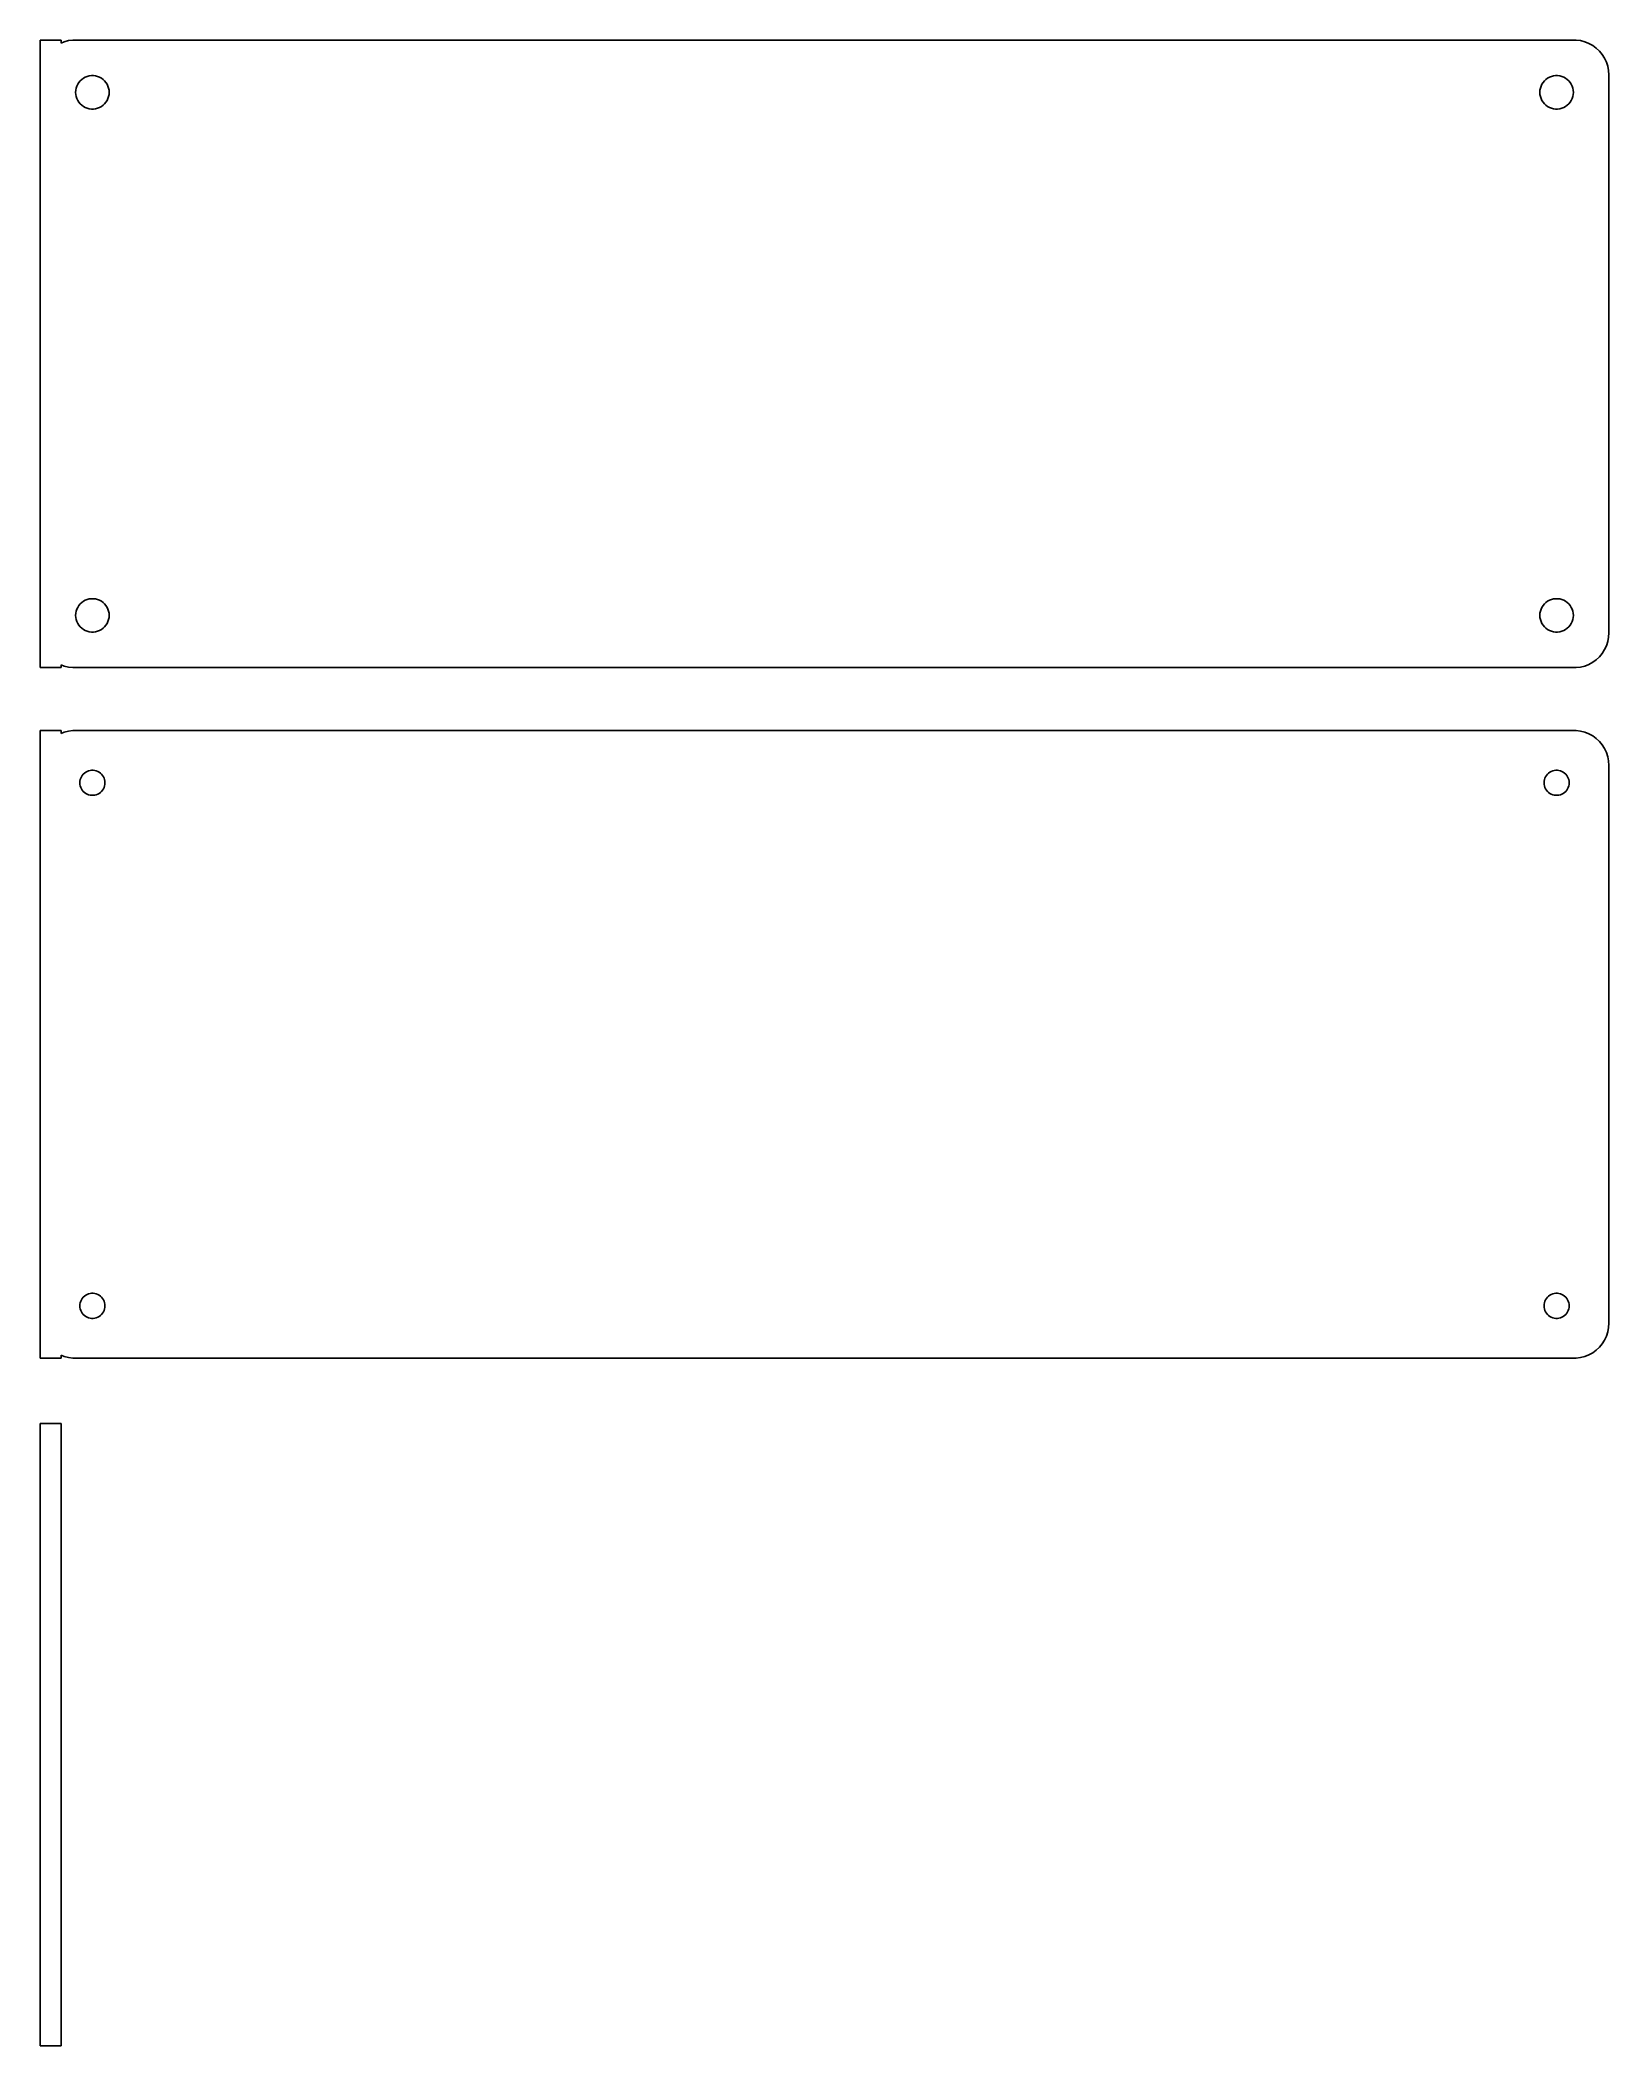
# Model space of a CAD drawing. Header units: metres. Extents: x -112 to 112, y -45 to 243.
import ezdxf

# ---------------------------------------------------------------- set-up
doc = ezdxf.new("R2010")
doc.units = ezdxf.units.M

msp = doc.modelspace()

# ---------------------------------------------------------------- linework, layer by layer
for p, q in [((-109.5, 242.99), (-112.5, 242.99)), ((-112.5, 242.99), (-112.5, 153.01)), ((-109.5, 242.575), (-109.5, 242.99)), ((-109.045, 242.755), (-109.5, 242.575)), ((-108.437, 242.911), (-109.045, 242.755)), ((-107.814, 242.99), (-108.437, 242.911)), ((107.814, 242.99), (-107.814, 242.99)), ((108.437, 242.911), (107.814, 242.99)), ((109.045, 242.755), (108.437, 242.911)), ((109.629, 242.524), (109.045, 242.755)), ((110.179, 242.222), (109.629, 242.524)), ((110.687, 241.853), (110.179, 242.222)), ((111.145, 241.423), (110.687, 241.853)), ((111.545, 240.939), (111.145, 241.423)), ((111.882, 240.409), (111.545, 240.939)), ((112.149, 239.841), (111.882, 240.409)), ((112.343, 239.243), (112.149, 239.841)), ((112.461, 238.627), (112.343, 239.243)), ((-107.381, 235.801), (-107.325, 236.097)), ((-107.325, 236.097), (-107.231, 236.383)), ((-107.231, 236.383), (-107.103, 236.656)), ((-107.103, 236.656), (-106.942, 236.911)), ((-106.942, 236.911), (-106.75, 237.143)), ((-106.75, 237.143), (-106.53, 237.349)), ((-106.53, 237.349), (-106.286, 237.526)), ((-106.286, 237.526), (-106.022, 237.672)), ((-106.022, 237.672), (-105.742, 237.783)), ((-105.742, 237.783), (-105.45, 237.857)), ((-105.45, 237.857), (-105.151, 237.895)), ((-105.151, 237.895), (-104.849, 237.895)), ((-104.849, 237.895), (-104.55, 237.857)), ((-104.55, 237.857), (-104.258, 237.783)), ((-104.258, 237.783), (-103.978, 237.672)), ((-103.978, 237.672), (-103.714, 237.526)), ((-103.714, 237.526), (-103.47, 237.349)), ((-103.47, 237.349), (-103.25, 237.143)), ((-103.25, 237.143), (-103.058, 236.911)), ((-103.058, 236.911), (-102.897, 236.656)), ((-102.897, 236.656), (-102.769, 236.383)), ((-102.769, 236.383), (-102.675, 236.097)), ((-102.675, 236.097), (-102.619, 235.801)), ((102.619, 235.801), (102.675, 236.097)), ((102.675, 236.097), (102.769, 236.383)), ((102.769, 236.383), (102.897, 236.656)), ((102.897, 236.656), (103.058, 236.911)), ((103.058, 236.911), (103.25, 237.143)), ((103.25, 237.143), (103.47, 237.349)), ((103.47, 237.349), (103.714, 237.526)), ((103.714, 237.526), (103.978, 237.672)), ((103.978, 237.672), (104.258, 237.783)), ((104.258, 237.783), (104.55, 237.857)), ((104.55, 237.857), (104.849, 237.895)), ((104.849, 237.895), (105.151, 237.895)), ((105.151, 237.895), (105.45, 237.857)), ((105.45, 237.857), (105.742, 237.783)), ((105.742, 237.783), (106.022, 237.672)), ((106.022, 237.672), (106.286, 237.526)), ((106.286, 237.526), (106.53, 237.349)), ((106.53, 237.349), (106.75, 237.143)), ((106.75, 237.143), (106.942, 236.911)), ((106.942, 236.911), (107.103, 236.656)), ((107.103, 236.656), (107.231, 236.383)), ((107.231, 236.383), (107.325, 236.097)), ((107.325, 236.097), (107.381, 235.801)), ((112.5, 238), (112.461, 238.627)), ((112.5, 158), (112.5, 238)), ((-107.4, 235.5), (-107.381, 235.801)), ((-107.381, 235.199), (-107.4, 235.5)), ((-107.325, 234.903), (-107.381, 235.199)), ((-107.231, 234.617), (-107.325, 234.903)), ((-107.103, 234.344), (-107.231, 234.617)), ((-106.942, 234.089), (-107.103, 234.344)), ((-106.75, 233.857), (-106.942, 234.089)), ((-106.53, 233.651), (-106.75, 233.857)), ((-106.286, 233.474), (-106.53, 233.651)), ((-106.022, 233.328), (-106.286, 233.474)), ((-105.742, 233.217), (-106.022, 233.328)), ((-105.45, 233.143), (-105.742, 233.217)), ((-105.151, 233.105), (-105.45, 233.143)), ((-104.849, 233.105), (-105.151, 233.105)), ((-104.55, 233.143), (-104.849, 233.105)), ((-104.258, 233.217), (-104.55, 233.143)), ((-103.978, 233.328), (-104.258, 233.217)), ((-103.714, 233.474), (-103.978, 233.328)), ((-103.47, 233.651), (-103.714, 233.474)), ((-103.25, 233.857), (-103.47, 233.651)), ((-103.058, 234.089), (-103.25, 233.857)), ((-102.897, 234.344), (-103.058, 234.089)), ((-102.769, 234.617), (-102.897, 234.344)), ((-102.675, 234.903), (-102.769, 234.617)), ((-102.619, 235.199), (-102.675, 234.903)), ((-102.619, 235.801), (-102.6, 235.5)), ((-102.6, 235.5), (-102.619, 235.199)), ((102.6, 235.5), (102.619, 235.801)), ((102.619, 235.199), (102.6, 235.5)), ((102.675, 234.903), (102.619, 235.199)), ((102.769, 234.617), (102.675, 234.903)), ((102.897, 234.344), (102.769, 234.617)), ((103.058, 234.089), (102.897, 234.344)), ((103.25, 233.857), (103.058, 234.089)), ((103.47, 233.651), (103.25, 233.857)), ((103.714, 233.474), (103.47, 233.651)), ((103.978, 233.328), (103.714, 233.474)), ((104.258, 233.217), (103.978, 233.328)), ((104.55, 233.143), (104.258, 233.217)), ((104.849, 233.105), (104.55, 233.143)), ((105.151, 233.105), (104.849, 233.105)), ((105.45, 233.143), (105.151, 233.105)), ((105.742, 233.217), (105.45, 233.143)), ((106.022, 233.328), (105.742, 233.217)), ((106.286, 233.474), (106.022, 233.328)), ((106.53, 233.651), (106.286, 233.474)), ((106.75, 233.857), (106.53, 233.651)), ((106.942, 234.089), (106.75, 233.857)), ((107.103, 234.344), (106.942, 234.089)), ((107.231, 234.617), (107.103, 234.344)), ((107.325, 234.903), (107.231, 234.617)), ((107.381, 235.199), (107.325, 234.903)), ((107.381, 235.801), (107.4, 235.5)), ((107.4, 235.5), (107.381, 235.199)), ((-107.381, 160.801), (-107.325, 161.097)), ((-107.325, 161.097), (-107.231, 161.383)), ((-107.231, 161.383), (-107.103, 161.656)), ((-107.103, 161.656), (-106.942, 161.911)), ((-106.942, 161.911), (-106.75, 162.143)), ((-106.75, 162.143), (-106.53, 162.349)), ((-106.53, 162.349), (-106.286, 162.526)), ((-106.286, 162.526), (-106.022, 162.672)), ((-106.022, 162.672), (-105.742, 162.783)), ((-105.742, 162.783), (-105.45, 162.857)), ((-105.45, 162.857), (-105.151, 162.895)), ((-105.151, 162.895), (-104.849, 162.895)), ((-104.849, 162.895), (-104.55, 162.857)), ((-104.55, 162.857), (-104.258, 162.783)), ((-104.258, 162.783), (-103.978, 162.672)), ((-103.978, 162.672), (-103.714, 162.526)), ((-103.714, 162.526), (-103.47, 162.349)), ((-103.47, 162.349), (-103.25, 162.143)), ((-103.25, 162.143), (-103.058, 161.911)), ((-103.058, 161.911), (-102.897, 161.656)), ((-102.897, 161.656), (-102.769, 161.383)), ((-102.769, 161.383), (-102.675, 161.097)), ((-102.675, 161.097), (-102.619, 160.801)), ((102.619, 160.801), (102.675, 161.097)), ((102.675, 161.097), (102.769, 161.383)), ((102.769, 161.383), (102.897, 161.656)), ((102.897, 161.656), (103.058, 161.911)), ((103.058, 161.911), (103.25, 162.143)), ((103.25, 162.143), (103.47, 162.349)), ((103.47, 162.349), (103.714, 162.526)), ((103.714, 162.526), (103.978, 162.672)), ((103.978, 162.672), (104.258, 162.783)), ((104.258, 162.783), (104.55, 162.857)), ((104.55, 162.857), (104.849, 162.895)), ((104.849, 162.895), (105.151, 162.895)), ((105.151, 162.895), (105.45, 162.857)), ((105.45, 162.857), (105.742, 162.783)), ((105.742, 162.783), (106.022, 162.672)), ((106.022, 162.672), (106.286, 162.526)), ((106.286, 162.526), (106.53, 162.349)), ((106.53, 162.349), (106.75, 162.143)), ((106.75, 162.143), (106.942, 161.911)), ((106.942, 161.911), (107.103, 161.656)), ((107.103, 161.656), (107.231, 161.383)), ((107.231, 161.383), (107.325, 161.097)), ((107.325, 161.097), (107.381, 160.801)), ((-107.4, 160.5), (-107.381, 160.801)), ((-107.381, 160.199), (-107.4, 160.5)), ((-107.325, 159.903), (-107.381, 160.199)), ((-107.231, 159.617), (-107.325, 159.903)), ((-107.103, 159.344), (-107.231, 159.617)), ((-106.942, 159.089), (-107.103, 159.344)), ((-106.75, 158.857), (-106.942, 159.089)), ((-106.53, 158.651), (-106.75, 158.857)), ((-106.286, 158.474), (-106.53, 158.651)), ((-106.022, 158.328), (-106.286, 158.474)), ((-105.742, 158.217), (-106.022, 158.328)), ((-105.45, 158.143), (-105.742, 158.217)), ((-104.258, 158.217), (-104.55, 158.143)), ((-103.978, 158.328), (-104.258, 158.217)), ((-103.714, 158.474), (-103.978, 158.328)), ((-103.47, 158.651), (-103.714, 158.474)), ((-103.25, 158.857), (-103.47, 158.651)), ((-103.058, 159.089), (-103.25, 158.857)), ((-102.897, 159.344), (-103.058, 159.089)), ((-102.769, 159.617), (-102.897, 159.344)), ((-102.675, 159.903), (-102.769, 159.617)), ((-102.619, 160.199), (-102.675, 159.903)), ((-102.619, 160.801), (-102.6, 160.5)), ((-102.6, 160.5), (-102.619, 160.199)), ((102.6, 160.5), (102.619, 160.801)), ((102.619, 160.199), (102.6, 160.5)), ((102.675, 159.903), (102.619, 160.199)), ((102.769, 159.617), (102.675, 159.903)), ((102.897, 159.344), (102.769, 159.617)), ((103.058, 159.089), (102.897, 159.344)), ((103.25, 158.857), (103.058, 159.089)), ((103.47, 158.651), (103.25, 158.857)), ((103.714, 158.474), (103.47, 158.651)), ((103.978, 158.328), (103.714, 158.474)), ((104.258, 158.217), (103.978, 158.328)), ((104.55, 158.143), (104.258, 158.217)), ((105.742, 158.217), (105.45, 158.143)), ((106.022, 158.328), (105.742, 158.217)), ((106.286, 158.474), (106.022, 158.328)), ((106.53, 158.651), (106.286, 158.474)), ((106.75, 158.857), (106.53, 158.651)), ((106.942, 159.089), (106.75, 158.857)), ((107.103, 159.344), (106.942, 159.089)), ((107.231, 159.617), (107.103, 159.344)), ((107.325, 159.903), (107.231, 159.617)), ((107.381, 160.199), (107.325, 159.903)), ((107.381, 160.801), (107.4, 160.5)), ((107.4, 160.5), (107.381, 160.199)), ((-105.151, 158.105), (-105.45, 158.143)), ((-104.849, 158.105), (-105.151, 158.105)), ((-104.55, 158.143), (-104.849, 158.105)), ((104.849, 158.105), (104.55, 158.143)), ((105.151, 158.105), (104.849, 158.105)), ((105.45, 158.143), (105.151, 158.105)), ((111.545, 155.061), (111.882, 155.591)), ((111.882, 155.591), (112.149, 156.159)), ((112.149, 156.159), (112.343, 156.757)), ((112.343, 156.757), (112.461, 157.373)), ((112.461, 157.373), (112.5, 158)), ((-112.5, 153.01), (-109.5, 153.01)), ((-109.5, 153.425), (-109.045, 153.245)), ((-109.5, 153.01), (-109.5, 153.425)), ((-109.045, 153.245), (-108.437, 153.089)), ((-108.437, 153.089), (-107.814, 153.01)), ((-107.814, 153.01), (107.814, 153.01)), ((107.814, 153.01), (108.437, 153.089)), ((108.437, 153.089), (109.045, 153.245)), ((109.045, 153.245), (109.629, 153.476)), ((109.629, 153.476), (110.179, 153.778)), ((110.179, 153.778), (110.687, 154.147)), ((110.687, 154.147), (111.145, 154.577)), ((111.145, 154.577), (111.545, 155.061)), ((-109.5, 143.99), (-112.5, 143.99)), ((-112.5, 143.99), (-112.5, 54.0099)), ((-109.5, 143.575), (-109.5, 143.99)), ((-108.437, 143.911), (-109.045, 143.755)), ((-107.814, 143.99), (-108.437, 143.911)), ((107.814, 143.99), (-107.814, 143.99)), ((108.437, 143.911), (107.814, 143.99)), ((109.045, 143.755), (108.437, 143.911)), ((-109.045, 143.755), (-109.5, 143.575)), ((109.629, 143.524), (109.045, 143.755)), ((110.179, 143.222), (109.629, 143.524)), ((110.687, 142.853), (110.179, 143.222)), ((111.145, 142.423), (110.687, 142.853)), ((111.545, 141.939), (111.145, 142.423)), ((111.882, 141.409), (111.545, 141.939)), ((112.149, 140.841), (111.882, 141.409)), ((-105.964, 138.02), (-105.766, 138.129)), ((-105.766, 138.129), (-105.556, 138.212)), ((-105.556, 138.212), (-105.337, 138.268)), ((-105.337, 138.268), (-105.113, 138.296)), ((-105.113, 138.296), (-104.887, 138.296)), ((-104.887, 138.296), (-104.663, 138.268)), ((-104.663, 138.268), (-104.444, 138.212)), ((-104.444, 138.212), (-104.234, 138.129)), ((-104.234, 138.129), (-104.036, 138.02)), ((104.036, 138.02), (104.234, 138.129)), ((104.234, 138.129), (104.444, 138.212)), ((104.444, 138.212), (104.663, 138.268)), ((104.663, 138.268), (104.887, 138.296)), ((104.887, 138.296), (105.113, 138.296)), ((105.113, 138.296), (105.337, 138.268)), ((105.337, 138.268), (105.556, 138.212)), ((105.556, 138.212), (105.766, 138.129)), ((105.766, 138.129), (105.964, 138.02)), ((112.343, 140.243), (112.149, 140.841)), ((112.461, 139.627), (112.343, 140.243)), ((112.5, 139), (112.461, 139.627)), ((112.5, 59), (112.5, 139)), ((-106.8, 136.5), (-106.786, 136.726)), ((-106.786, 136.274), (-106.8, 136.5)), ((-106.786, 136.726), (-106.743, 136.948)), ((-106.743, 136.052), (-106.786, 136.274)), ((-106.743, 136.948), (-106.674, 137.163)), ((-106.674, 135.837), (-106.743, 136.052)), ((-106.674, 137.163), (-106.577, 137.367)), ((-106.577, 135.633), (-106.674, 135.837)), ((-106.577, 137.367), (-106.456, 137.558)), ((-106.456, 135.442), (-106.577, 135.633)), ((-106.456, 137.558), (-106.312, 137.732)), ((-106.312, 135.268), (-106.456, 135.442)), ((-106.312, 137.732), (-106.147, 137.887)), ((-106.147, 135.113), (-106.312, 135.268)), ((-106.147, 137.887), (-105.964, 138.02)), ((-104.036, 138.02), (-103.853, 137.887)), ((-103.853, 137.887), (-103.688, 137.732)), ((-103.688, 135.268), (-103.853, 135.113)), ((-103.688, 137.732), (-103.544, 137.558)), ((-103.544, 135.442), (-103.688, 135.268)), ((-103.544, 137.558), (-103.423, 137.367)), ((-103.423, 135.633), (-103.544, 135.442)), ((-103.423, 137.367), (-103.326, 137.163)), ((-103.326, 135.837), (-103.423, 135.633)), ((-103.326, 137.163), (-103.257, 136.948)), ((-103.257, 136.052), (-103.326, 135.837)), ((-103.257, 136.948), (-103.214, 136.726)), ((-103.214, 136.274), (-103.257, 136.052)), ((-103.214, 136.726), (-103.2, 136.5)), ((-103.2, 136.5), (-103.214, 136.274)), ((103.2, 136.5), (103.214, 136.726)), ((103.214, 136.274), (103.2, 136.5)), ((103.214, 136.726), (103.257, 136.948)), ((103.257, 136.052), (103.214, 136.274)), ((103.257, 136.948), (103.326, 137.163)), ((103.326, 135.837), (103.257, 136.052)), ((103.326, 137.163), (103.423, 137.367)), ((103.423, 135.633), (103.326, 135.837)), ((103.423, 137.367), (103.544, 137.558)), ((103.544, 135.442), (103.423, 135.633)), ((103.544, 137.558), (103.688, 137.732)), ((103.688, 135.268), (103.544, 135.442)), ((103.688, 137.732), (103.853, 137.887)), ((103.853, 135.113), (103.688, 135.268)), ((103.853, 137.887), (104.036, 138.02)), ((105.964, 138.02), (106.147, 137.887)), ((106.147, 137.887), (106.312, 137.732)), ((106.312, 135.268), (106.147, 135.113)), ((106.312, 137.732), (106.456, 137.558)), ((106.456, 135.442), (106.312, 135.268)), ((106.456, 137.558), (106.577, 137.367)), ((106.577, 135.633), (106.456, 135.442)), ((106.577, 137.367), (106.674, 137.163)), ((106.674, 135.837), (106.577, 135.633)), ((106.674, 137.163), (106.743, 136.948)), ((106.743, 136.052), (106.674, 135.837)), ((106.743, 136.948), (106.786, 136.726)), ((106.786, 136.274), (106.743, 136.052)), ((106.786, 136.726), (106.8, 136.5)), ((106.8, 136.5), (106.786, 136.274)), ((-105.964, 134.98), (-106.147, 135.113)), ((-105.766, 134.871), (-105.964, 134.98)), ((-105.556, 134.788), (-105.766, 134.871)), ((-105.337, 134.732), (-105.556, 134.788)), ((-105.113, 134.704), (-105.337, 134.732)), ((-104.887, 134.704), (-105.113, 134.704)), ((-104.663, 134.732), (-104.887, 134.704)), ((-104.444, 134.788), (-104.663, 134.732)), ((-104.234, 134.871), (-104.444, 134.788)), ((-104.036, 134.98), (-104.234, 134.871)), ((-103.853, 135.113), (-104.036, 134.98)), ((104.036, 134.98), (103.853, 135.113)), ((104.234, 134.871), (104.036, 134.98)), ((104.444, 134.788), (104.234, 134.871)), ((104.663, 134.732), (104.444, 134.788)), ((104.887, 134.704), (104.663, 134.732)), ((105.113, 134.704), (104.887, 134.704)), ((105.337, 134.732), (105.113, 134.704)), ((105.556, 134.788), (105.337, 134.732)), ((105.766, 134.871), (105.556, 134.788)), ((105.964, 134.98), (105.766, 134.871)), ((106.147, 135.113), (105.964, 134.98)), ((-105.337, 63.2681), (-105.113, 63.2964)), ((-105.113, 63.2964), (-104.887, 63.2964)), ((-104.887, 63.2964), (-104.663, 63.2681)), ((104.663, 63.2681), (104.887, 63.2964)), ((104.887, 63.2964), (105.113, 63.2964)), ((105.113, 63.2964), (105.337, 63.2681)), ((-106.8, 61.5), (-106.786, 61.7256)), ((-106.786, 61.2744), (-106.8, 61.5)), ((-106.786, 61.7256), (-106.743, 61.9476)), ((-106.743, 61.0524), (-106.786, 61.2744)), ((-106.743, 61.9476), (-106.674, 62.1626)), ((-106.674, 60.8374), (-106.743, 61.0524)), ((-106.674, 62.1626), (-106.577, 62.3672)), ((-106.577, 60.6328), (-106.674, 60.8374)), ((-106.577, 62.3672), (-106.456, 62.558)), ((-106.456, 60.442), (-106.577, 60.6328)), ((-106.456, 62.558), (-106.312, 62.7322)), ((-106.312, 60.2678), (-106.456, 60.442)), ((-106.312, 62.7322), (-106.147, 62.8869)), ((-106.147, 62.8869), (-105.964, 63.0198)), ((-105.964, 63.0198), (-105.766, 63.1287)), ((-105.766, 63.1287), (-105.556, 63.2119)), ((-105.556, 63.2119), (-105.337, 63.2681)), ((-104.663, 63.2681), (-104.444, 63.2119)), ((-104.444, 63.2119), (-104.234, 63.1287)), ((-104.234, 63.1287), (-104.036, 63.0198)), ((-104.036, 63.0198), (-103.853, 62.8869)), ((-103.853, 62.8869), (-103.688, 62.7322)), ((-103.688, 62.7322), (-103.544, 62.558)), ((-103.544, 60.442), (-103.688, 60.2678)), ((-103.544, 62.558), (-103.423, 62.3672)), ((-103.423, 60.6328), (-103.544, 60.442)), ((-103.423, 62.3672), (-103.326, 62.1626)), ((-103.326, 60.8374), (-103.423, 60.6328)), ((-103.326, 62.1626), (-103.257, 61.9476)), ((-103.257, 61.0524), (-103.326, 60.8374)), ((-103.257, 61.9476), (-103.214, 61.7256)), ((-103.214, 61.2744), (-103.257, 61.0524)), ((-103.214, 61.7256), (-103.2, 61.5)), ((-103.2, 61.5), (-103.214, 61.2744)), ((103.2, 61.5), (103.214, 61.7256)), ((103.214, 61.2744), (103.2, 61.5)), ((103.214, 61.7256), (103.257, 61.9476)), ((103.257, 61.0524), (103.214, 61.2744)), ((103.257, 61.9476), (103.326, 62.1626)), ((103.326, 60.8374), (103.257, 61.0524)), ((103.326, 62.1626), (103.423, 62.3672)), ((103.423, 60.6328), (103.326, 60.8374)), ((103.423, 62.3672), (103.544, 62.558)), ((103.544, 60.442), (103.423, 60.6328)), ((103.544, 62.558), (103.688, 62.7322)), ((103.688, 60.2678), (103.544, 60.442)), ((103.688, 62.7322), (103.853, 62.8869)), ((103.853, 62.8869), (104.036, 63.0198)), ((104.036, 63.0198), (104.234, 63.1287)), ((104.234, 63.1287), (104.444, 63.2119)), ((104.444, 63.2119), (104.663, 63.2681)), ((105.337, 63.2681), (105.556, 63.2119)), ((105.556, 63.2119), (105.766, 63.1287)), ((105.766, 63.1287), (105.964, 63.0198)), ((105.964, 63.0198), (106.147, 62.8869)), ((106.147, 62.8869), (106.312, 62.7322)), ((106.312, 62.7322), (106.456, 62.558)), ((106.456, 60.442), (106.312, 60.2678)), ((106.456, 62.558), (106.577, 62.3672)), ((106.577, 60.6328), (106.456, 60.442)), ((106.577, 62.3672), (106.674, 62.1626)), ((106.674, 60.8374), (106.577, 60.6328)), ((106.674, 62.1626), (106.743, 61.9476)), ((106.743, 61.0524), (106.674, 60.8374)), ((106.743, 61.9476), (106.786, 61.7256)), ((106.786, 61.2744), (106.743, 61.0524)), ((106.786, 61.7256), (106.8, 61.5)), ((106.8, 61.5), (106.786, 61.2744)), ((-106.147, 60.1131), (-106.312, 60.2678)), ((-105.964, 59.9802), (-106.147, 60.1131)), ((-105.766, 59.8713), (-105.964, 59.9802)), ((-105.556, 59.7881), (-105.766, 59.8713)), ((-105.337, 59.7319), (-105.556, 59.7881)), ((-105.113, 59.7036), (-105.337, 59.7319)), ((-104.887, 59.7036), (-105.113, 59.7036)), ((-104.663, 59.7319), (-104.887, 59.7036)), ((-104.444, 59.7881), (-104.663, 59.7319)), ((-104.234, 59.8713), (-104.444, 59.7881)), ((-104.036, 59.9802), (-104.234, 59.8713)), ((-103.853, 60.1131), (-104.036, 59.9802)), ((-103.688, 60.2678), (-103.853, 60.1131)), ((103.853, 60.1131), (103.688, 60.2678)), ((104.036, 59.9802), (103.853, 60.1131)), ((104.234, 59.8713), (104.036, 59.9802)), ((104.444, 59.7881), (104.234, 59.8713)), ((104.663, 59.7319), (104.444, 59.7881)), ((104.887, 59.7036), (104.663, 59.7319)), ((105.113, 59.7036), (104.887, 59.7036)), ((105.337, 59.7319), (105.113, 59.7036)), ((105.556, 59.7881), (105.337, 59.7319)), ((105.766, 59.8713), (105.556, 59.7881)), ((105.964, 59.9802), (105.766, 59.8713)), ((106.147, 60.1131), (105.964, 59.9802)), ((106.312, 60.2678), (106.147, 60.1131)), ((112.149, 57.1594), (112.343, 57.7566)), ((112.343, 57.7566), (112.461, 58.3733)), ((112.461, 58.3733), (112.5, 59)), ((109.629, 54.4759), (110.179, 54.7784)), ((110.179, 54.7784), (110.687, 55.1474)), ((110.687, 55.1474), (111.145, 55.5773)), ((111.145, 55.5773), (111.545, 56.0611)), ((111.545, 56.0611), (111.882, 56.5912)), ((111.882, 56.5912), (112.149, 57.1594)), ((-112.5, 54.0099), (-109.5, 54.0099)), ((-109.5, 54.4248), (-109.045, 54.2447)), ((-109.5, 54.0099), (-109.5, 54.4248)), ((-109.045, 54.2447), (-108.437, 54.0886)), ((-108.437, 54.0886), (-107.814, 54.0099)), ((-107.814, 54.0099), (107.814, 54.0099)), ((107.814, 54.0099), (108.437, 54.0886)), ((108.437, 54.0886), (109.045, 54.2447)), ((109.045, 54.2447), (109.629, 54.4759)), ((-109.5, 44.6148), (-112.5, 44.6148)), ((-112.5, 44.6148), (-112.5, -44.6148)), ((-109.5, -44.6148), (-109.5, 44.6148)), ((-112.5, -44.6148), (-109.5, -44.6148))]:
    msp.add_line(p, q)

doc.saveas('drawing.dxf')
